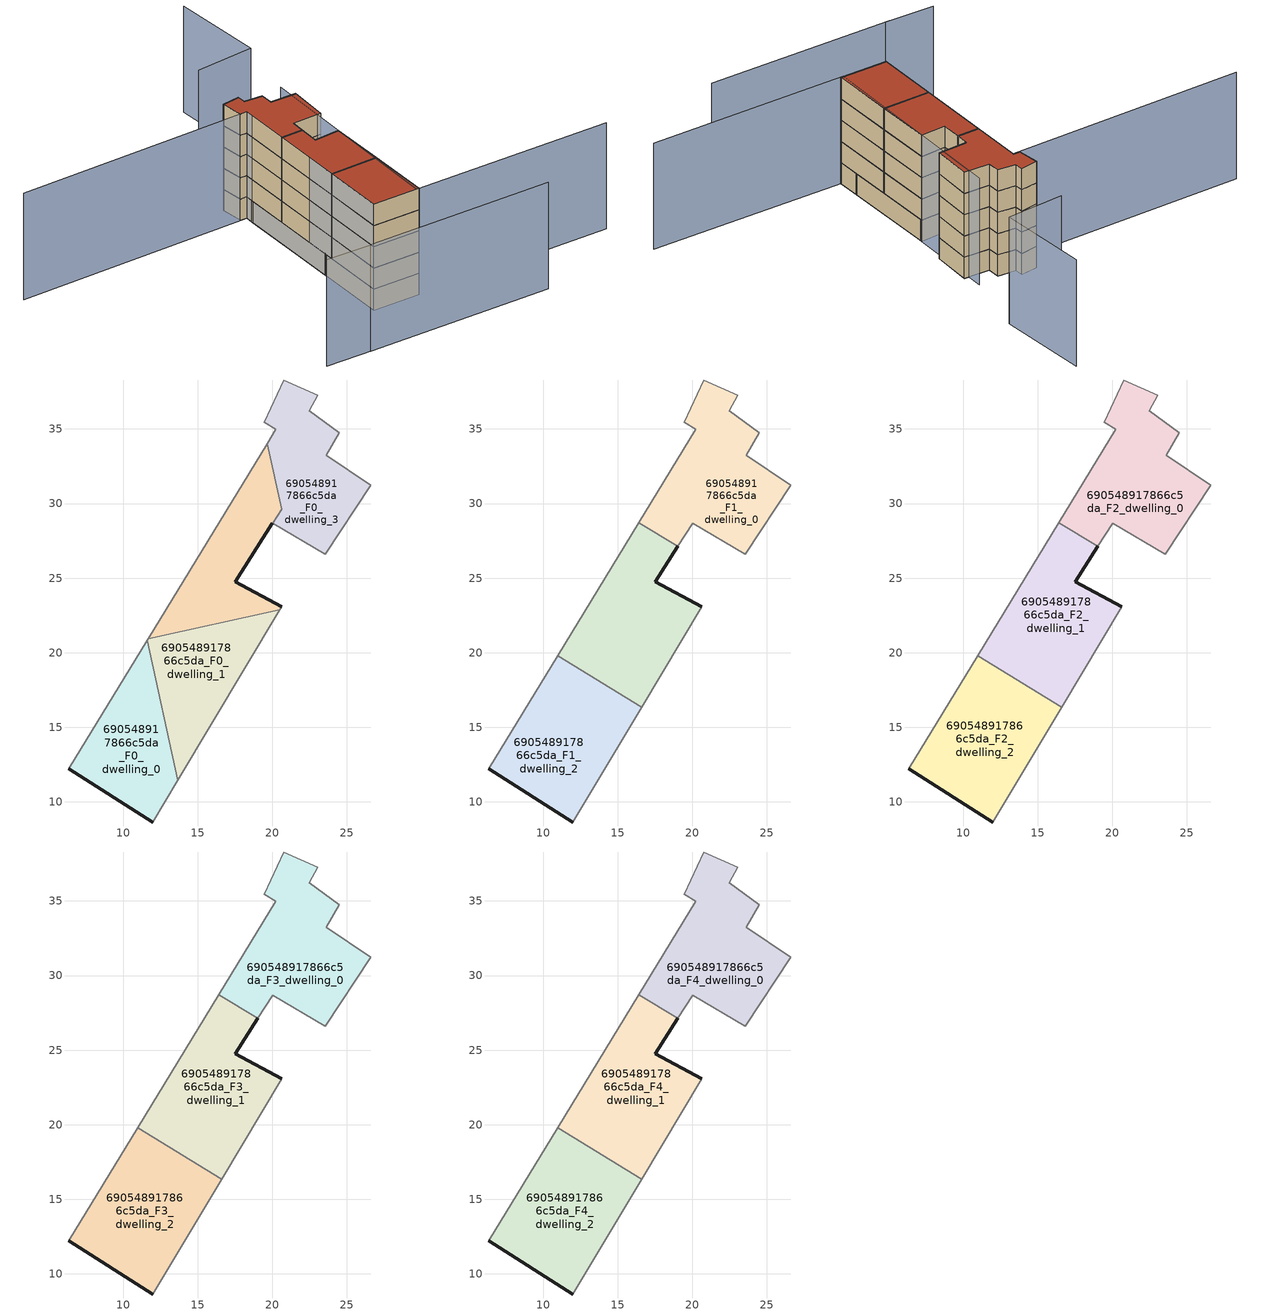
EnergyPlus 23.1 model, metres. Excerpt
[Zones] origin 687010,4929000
690548917866c5da_F0_dwelling_0
 floor ground (EU_floor_Construction): 12,8.66 13.67,11.44 11.61,20.83 6.36,12.23 z0
 wall outside (EU_wall_Construction): 12,8.66 6.36,12.23 z0:3
 wall adiabatic (EU_wall_Construction): 6.36,12.23 11.61,20.83 / 13.67,11.44 12,8.66 z0:3
 wall to 690548917866c5da_F0_dwelling_1 (EU_wall_Construction): 11.61,20.83 13.67,11.44 z0:3
690548917866c5da_F0_dwelling_1
 floor ground (EU_floor_Construction): 13.67,11.44 20.52,22.88 11.68,20.95 11.61,20.83 z0
 wall adiabatic (EU_wall_Construction): 11.61,20.83 11.68,20.95 / 20.52,22.88 13.67,11.44 z0:3
 wall to 690548917866c5da_F0_dwelling_2 (EU_wall_Construction): 11.68,20.95 20.52,22.88 z0:3
690548917866c5da_F0_dwelling_2
 floor ground (EU_floor_Construction): 20.52,22.88 20.64,23.08 17.53,24.77 20.62,29.63 19.66,34.02 11.68,20.95 z0
 wall outside (EU_wall_Construction): 20.02,28.67 17.53,24.77 20.64,23.08 z0:3
 wall adiabatic (EU_wall_Construction): 11.68,20.95 19.66,34.02 20.62,29.63 / 20.64,23.08 20.52,22.88 z0:3
 wall to 690548917866c5da_F0_dwelling_3 (EU_wall_Construction): 20.62,29.63 20.02,28.68 z0:3
690548917866c5da_F0_dwelling_3
 floor ground (EU_floor_Construction): 23.55,26.6 26.61,31.23 23.61,33.23 24.48,34.73 22.48,36.23 23.04,37.26 20.78,38.28 19.46,35.44 20.24,34.97 19.66,34.02 20.62,29.63 20.02,28.68 z0
 wall adiabatic (EU_wall_Construction): 20.62,29.63 19.66,34.02 20.24,34.97 19.46,35.44 20.78,38.28 23.04,37.26 22.48,36.23 24.48,34.73 23.61,33.23 26.61,31.23 23.55,26.6 20.02,28.68 z0:3
690548917866c5da_F1_dwelling_0
 floor to 690548917866c5da_F0_dwelling_3 (EU_floor_Construction): 23.55,26.6 26.61,31.23 23.61,33.23 24.48,34.73 22.48,36.23 23.04,37.26 20.78,38.28 19.46,35.44 20.24,34.97 19.66,34.02 20.62,29.63 20.02,28.68 z3
 floor to 690548917866c5da_F0_dwelling_2 (EU_floor_Construction): 19.03,27.13 20.62,29.63 19.66,34.02 16.42,28.71 z3
 wall adiabatic (EU_wall_Construction): 16.42,28.71 20.24,34.97 19.46,35.44 20.78,38.28 23.04,37.26 22.48,36.23 24.48,34.73 23.61,33.23 26.61,31.23 23.55,26.6 20.02,28.68 19.03,27.13 z3:6
 wall to 690548917866c5da_F1_dwelling_1 (EU_wall_Construction): 19.03,27.13 16.42,28.71 z3:6
690548917866c5da_F1_dwelling_1
 floor to 690548917866c5da_F0_dwelling_2 (EU_floor_Construction): 20.52,22.88 20.64,23.08 17.53,24.77 19.03,27.13 16.42,28.71 11.68,20.95 z3
 floor to 690548917866c5da_F0_dwelling_1 (EU_floor_Construction): 16.61,16.35 20.52,22.88 11.68,20.95 11.61,20.83 11.98,19.17 z3
 floor to 690548917866c5da_F0_dwelling_0 (EU_floor_Construction): 11.98,19.17 11.61,20.83 10.97,19.79 z3
 wall outside (EU_wall_Construction): 19.03,27.13 17.53,24.77 20.64,23.08 z3:6
 wall adiabatic (EU_wall_Construction): 20.64,23.08 16.61,16.35 / 10.97,19.79 16.42,28.71 z3:6
 wall to 690548917866c5da_F1_dwelling_2 (EU_wall_Construction): 16.61,16.35 10.97,19.79 z3:6
690548917866c5da_F1_dwelling_2
 floor to 690548917866c5da_F0_dwelling_0 (EU_floor_Construction): 12,8.66 13.67,11.44 11.98,19.17 10.97,19.79 6.36,12.23 z3
 floor to 690548917866c5da_F0_dwelling_1 (EU_floor_Construction): 13.67,11.44 16.61,16.35 11.98,19.17 z3
 wall outside (EU_wall_Construction): 12,8.66 6.36,12.23 z3:6
 wall adiabatic (EU_wall_Construction): 6.36,12.23 10.97,19.79 / 16.61,16.35 12,8.66 z3:6
690548917866c5da_F2_dwelling_0
 floor to 690548917866c5da_F1_dwelling_0 (EU_floor_Construction): 23.55,26.6 26.61,31.23 23.61,33.23 24.48,34.73 22.48,36.23 23.04,37.26 20.78,38.28 19.46,35.44 20.24,34.97 16.42,28.71 19.03,27.13 20.02,28.68 z6
 wall adiabatic (EU_wall_Construction): 16.42,28.71 20.24,34.97 19.46,35.44 20.78,38.28 23.04,37.26 22.48,36.23 24.48,34.73 23.61,33.23 26.61,31.23 23.55,26.6 20.02,28.68 19.03,27.13 z6:9
 wall to 690548917866c5da_F2_dwelling_1 (EU_wall_Construction): 19.03,27.13 16.42,28.71 z6:9
690548917866c5da_F2_dwelling_1
 floor to 690548917866c5da_F1_dwelling_1 (EU_floor_Construction): 16.61,16.35 20.64,23.08 17.53,24.77 19.03,27.13 16.42,28.71 10.97,19.79 z6
 wall outside (EU_wall_Construction): 19.03,27.13 17.53,24.77 20.64,23.08 z6:9
 wall adiabatic (EU_wall_Construction): 20.64,23.08 16.61,16.35 / 10.97,19.79 16.42,28.71 z6:9
 wall to 690548917866c5da_F2_dwelling_2 (EU_wall_Construction): 16.61,16.35 10.97,19.79 z6:9
690548917866c5da_F2_dwelling_2
 floor to 690548917866c5da_F1_dwelling_2 (EU_floor_Construction): 12,8.66 16.61,16.35 10.97,19.79 6.36,12.23 z6
 wall outside (EU_wall_Construction): 12,8.66 6.36,12.23 z6:9
 wall adiabatic (EU_wall_Construction): 6.36,12.23 10.97,19.79 / 16.61,16.35 12,8.66 z6:9
690548917866c5da_F3_dwelling_0
 floor to 690548917866c5da_F2_dwelling_0 (EU_floor_Construction): 23.55,26.6 26.61,31.23 23.61,33.23 24.48,34.73 22.48,36.23 23.04,37.26 20.78,38.28 19.46,35.44 20.24,34.97 16.42,28.71 19.03,27.13 20.02,28.68 z9
 wall adiabatic (EU_wall_Construction): 16.42,28.71 20.24,34.97 19.46,35.44 20.78,38.28 23.04,37.26 22.48,36.23 24.48,34.73 23.61,33.23 26.61,31.23 23.55,26.6 20.02,28.68 19.03,27.13 z9:12
 wall to 690548917866c5da_F3_dwelling_1 (EU_wall_Construction): 19.03,27.13 16.42,28.71 z9:12
690548917866c5da_F3_dwelling_1
 floor to 690548917866c5da_F2_dwelling_1 (EU_floor_Construction): 16.61,16.35 20.64,23.08 17.53,24.77 19.03,27.13 16.42,28.71 10.97,19.79 z9
 wall outside (EU_wall_Construction): 19.03,27.13 17.53,24.77 20.64,23.08 z9:12
 wall adiabatic (EU_wall_Construction): 20.64,23.08 16.61,16.35 / 10.97,19.79 16.42,28.71 z9:12
 wall to 690548917866c5da_F3_dwelling_2 (EU_wall_Construction): 16.61,16.35 10.97,19.79 z9:12
690548917866c5da_F3_dwelling_2
 floor to 690548917866c5da_F2_dwelling_2 (EU_floor_Construction): 12,8.66 16.61,16.35 10.97,19.79 6.36,12.23 z9
 wall outside (EU_wall_Construction): 12,8.66 6.36,12.23 z9:12
 wall adiabatic (EU_wall_Construction): 6.36,12.23 10.97,19.79 / 16.61,16.35 12,8.66 z9:12
690548917866c5da_F4_dwelling_0
 floor to 690548917866c5da_F3_dwelling_0 (EU_floor_Construction): 23.55,26.6 26.61,31.23 23.61,33.23 24.48,34.73 22.48,36.23 23.04,37.26 20.78,38.28 19.46,35.44 20.24,34.97 16.42,28.71 19.03,27.13 20.02,28.68 z12
 wall adiabatic (EU_wall_Construction): 16.42,28.71 20.24,34.97 19.46,35.44 20.78,38.28 23.04,37.26 22.48,36.23 24.48,34.73 23.61,33.23 26.61,31.23 23.55,26.6 20.02,28.68 19.03,27.13 z12:15
 wall to 690548917866c5da_F4_dwelling_1 (EU_wall_Construction): 19.03,27.13 16.42,28.71 z12:15
 roof outside (EU_roof_Construction): 23.04,37.26 22.48,36.23 24.48,34.73 23.61,33.23 26.61,31.23 23.55,26.6 20.02,28.68 19.03,27.13 16.42,28.71 20.24,34.97 19.46,35.44 20.78,38.28 z15
690548917866c5da_F4_dwelling_1
 floor to 690548917866c5da_F3_dwelling_1 (EU_floor_Construction): 16.61,16.35 20.64,23.08 17.53,24.77 19.03,27.13 16.42,28.71 10.97,19.79 z12
 wall outside (EU_wall_Construction): 19.03,27.13 17.53,24.77 20.64,23.08 z12:15
 wall adiabatic (EU_wall_Construction): 20.64,23.08 16.61,16.35 / 10.97,19.79 16.42,28.71 z12:15
 wall to 690548917866c5da_F4_dwelling_2 (EU_wall_Construction): 16.61,16.35 10.97,19.79 z12:15
 roof outside (EU_roof_Construction): 19.03,27.13 17.53,24.77 20.64,23.08 16.61,16.35 10.97,19.79 16.42,28.71 z15
690548917866c5da_F4_dwelling_2
 floor to 690548917866c5da_F3_dwelling_2 (EU_floor_Construction): 12,8.66 16.61,16.35 10.97,19.79 6.36,12.23 z12
 wall outside (EU_wall_Construction): 12,8.66 6.36,12.23 z12:15
 wall adiabatic (EU_wall_Construction): 6.36,12.23 10.97,19.79 / 16.61,16.35 12,8.66 z12:15
 roof outside (EU_roof_Construction): 16.61,16.35 12,8.66 6.36,12.23 10.97,19.79 z15
shading: -2.54,8.78 19.49,-5.12 / -7.82,12.31 -2.07,8.49 / -7.98,52.2 20.24,34.97 / 20.24,34.97 6.36,12.23 / 35.16,-6.01 11.65,8.88 / 11.65,8.88 27.21,33.45 / 40.11,51.78 34.13,40.41 / 34.13,40.41 26.99,44.17 z0:15
[Building]
EU S2 Campaign: North Axis=0; Terrain=City; Solar Distribution=FullExterior
[Site:Location]
Bologna: Latitude=44.5; Longitude=11.25; Time Zone=1; Elevation=37
[SizingPeriod:WeatherFileDays]
AnnualSizingPeriod: Begin Month=1; Begin Day of Month=1; End Month=12; End Day of Month=31; Day of Week for Start Day=Monday; Use Weather File Daylight Saving Period=No; Use Weather File Rain and Snow Indicators=No
[MATERIAL]
EU_InternalMass_Material: Roughness=MediumRough; Thickness=0.1; Conductivity=1; Density=1800; Specific Heat=900; Thermal Absorptance=0.9; Solar Absorptance=0.7; Visible Absorptance=0.7
[MATERIAL:NOMASS] Roughness=MediumRough; Thermal Absorptance=0.9; Solar Absorptance=0.7; Visible Absorptance=0.7
Name | Thermal Resistance
EU_wall_NoMass | 0.905828
EU_roof_NoMass | 0.37593
EU_floor_NoMass | 0.67114
[CONSTRUCTION]
EU_wall_Construction: EU_wall_NoMass
EU_roof_Construction: EU_roof_NoMass
EU_floor_Construction: EU_floor_NoMass
EU_InternalMass_Construction: EU_InternalMass_Material
[ZONE] Type=1; Multiplier=1; Ceiling Height=autocalculate; Floor Area=autocalculate; Part of Total Floor Area=Yes
Name | Volume
690548917866c5da_F0_dwelling_0 | 133.02
690548917866c5da_F1_dwelling_0; 690548917866c5da_F2_dwelling_0; 690548917866c5da_F3_dwelling_0; 690548917866c5da_F4_dwelling_0 | 177.379
690548917866c5da_F0_dwelling_1 | 133.019
690548917866c5da_F1_dwelling_1; 690548917866c5da_F2_dwelling_1; 690548917866c5da_F3_dwelling_1; 690548917866c5da_F4_dwelling_1 | 177.364
690548917866c5da_F0_dwelling_2 | 131.184
690548917866c5da_F1_dwelling_2; 690548917866c5da_F2_dwelling_2; 690548917866c5da_F3_dwelling_2; 690548917866c5da_F4_dwelling_2 | 177.371
690548917866c5da_F0_dwelling_3 | 134.851
[INTERNALMASS] Construction=EU_InternalMass_Construction
Name | Zone or ZoneList | Surface Area
690548917866c5da_F0_dwelling_0_EU_InternalMass | 690548917866c5da_F0_dwelling_0 | 44.3422
690548917866c5da_F0_dwelling_1_EU_InternalMass | 690548917866c5da_F0_dwelling_1 | 44.3391
690548917866c5da_F0_dwelling_2_EU_InternalMass | 690548917866c5da_F0_dwelling_2 | 43.7379
690548917866c5da_F0_dwelling_3_EU_InternalMass | 690548917866c5da_F0_dwelling_3 | 44.9507
690548917866c5da_F1_dwelling_0_EU_InternalMass | 690548917866c5da_F1_dwelling_0 | 59.1268
690548917866c5da_F1_dwelling_1_EU_InternalMass | 690548917866c5da_F1_dwelling_1 | 59.1208
690548917866c5da_F1_dwelling_2_EU_InternalMass | 690548917866c5da_F1_dwelling_2 | 59.1237
690548917866c5da_F2_dwelling_0_EU_InternalMass | 690548917866c5da_F2_dwelling_0 | 59.1268
690548917866c5da_F2_dwelling_1_EU_InternalMass | 690548917866c5da_F2_dwelling_1 | 59.1208
690548917866c5da_F2_dwelling_2_EU_InternalMass | 690548917866c5da_F2_dwelling_2 | 59.1237
690548917866c5da_F3_dwelling_0_EU_InternalMass | 690548917866c5da_F3_dwelling_0 | 59.1268
690548917866c5da_F3_dwelling_1_EU_InternalMass | 690548917866c5da_F3_dwelling_1 | 59.1208
690548917866c5da_F3_dwelling_2_EU_InternalMass | 690548917866c5da_F3_dwelling_2 | 59.1237
690548917866c5da_F4_dwelling_0_EU_InternalMass | 690548917866c5da_F4_dwelling_0 | 59.1268
690548917866c5da_F4_dwelling_1_EU_InternalMass | 690548917866c5da_F4_dwelling_1 | 59.1208
690548917866c5da_F4_dwelling_2_EU_InternalMass | 690548917866c5da_F4_dwelling_2 | 59.1237
[OTHEREQUIPMENT] Fuel Type=Electricity; Design Level Calculation Method=Watts/Area; Power per Zone Floor Area=1; Fraction Latent=0; Fraction Radiant=0; Fraction Lost=0; Carbon Dioxide Generation Rate=0; EndUse Subcategory=EU_Step8_InternalGains
Name | Zone or ZoneList or Space or SpaceList | Schedule
EU_Step8_InternalGain_690548917866c5da_F0_dwelling_0_f000 | 690548917866c5da_F0_dwelling_0 | EU_Step8_GainSchedule_690548917866c5da_F0_dwelling_0_f000
EU_Step8_InternalGain_690548917866c5da_F0_dwelling_1_f000 | 690548917866c5da_F0_dwelling_1 | EU_Step8_GainSchedule_690548917866c5da_F0_dwelling_1_f000
EU_Step8_InternalGain_690548917866c5da_F0_dwelling_2_f000 | 690548917866c5da_F0_dwelling_2 | EU_Step8_GainSchedule_690548917866c5da_F0_dwelling_2_f000
EU_Step8_InternalGain_690548917866c5da_F0_dwelling_3_f000 | 690548917866c5da_F0_dwelling_3 | EU_Step8_GainSchedule_690548917866c5da_F0_dwelling_3_f000
EU_Step8_InternalGain_690548917866c5da_F1_dwelling_0_f000 | 690548917866c5da_F1_dwelling_0 | EU_Step8_GainSchedule_690548917866c5da_F1_dwelling_0_f000
EU_Step8_InternalGain_690548917866c5da_F1_dwelling_1_f000 | 690548917866c5da_F1_dwelling_1 | EU_Step8_GainSchedule_690548917866c5da_F1_dwelling_1_f000
EU_Step8_InternalGain_690548917866c5da_F1_dwelling_2_f000 | 690548917866c5da_F1_dwelling_2 | EU_Step8_GainSchedule_690548917866c5da_F1_dwelling_2_f000
EU_Step8_InternalGain_690548917866c5da_F2_dwelling_0_f000 | 690548917866c5da_F2_dwelling_0 | EU_Step8_GainSchedule_690548917866c5da_F2_dwelling_0_f000
EU_Step8_InternalGain_690548917866c5da_F2_dwelling_1_f000 | 690548917866c5da_F2_dwelling_1 | EU_Step8_GainSchedule_690548917866c5da_F2_dwelling_1_f000
EU_Step8_InternalGain_690548917866c5da_F2_dwelling_2_f000 | 690548917866c5da_F2_dwelling_2 | EU_Step8_GainSchedule_690548917866c5da_F2_dwelling_2_f000
EU_Step8_InternalGain_690548917866c5da_F3_dwelling_0_f000 | 690548917866c5da_F3_dwelling_0 | EU_Step8_GainSchedule_690548917866c5da_F3_dwelling_0_f000
EU_Step8_InternalGain_690548917866c5da_F3_dwelling_1_f000 | 690548917866c5da_F3_dwelling_1 | EU_Step8_GainSchedule_690548917866c5da_F3_dwelling_1_f000
EU_Step8_InternalGain_690548917866c5da_F3_dwelling_2_f000 | 690548917866c5da_F3_dwelling_2 | EU_Step8_GainSchedule_690548917866c5da_F3_dwelling_2_f000
EU_Step8_InternalGain_690548917866c5da_F4_dwelling_0_f000 | 690548917866c5da_F4_dwelling_0 | EU_Step8_GainSchedule_690548917866c5da_F4_dwelling_0_f000
EU_Step8_InternalGain_690548917866c5da_F4_dwelling_1_f000 | 690548917866c5da_F4_dwelling_1 | EU_Step8_GainSchedule_690548917866c5da_F4_dwelling_1_f000
EU_Step8_InternalGain_690548917866c5da_F4_dwelling_2_f000 | 690548917866c5da_F4_dwelling_2 | EU_Step8_GainSchedule_690548917866c5da_F4_dwelling_2_f000
[ZONEVENTILATION:DESIGNFLOWRATE] Schedule=EU_AlwaysOn; Design Flow Rate Calculation Method=AirChanges/Hour; Air Changes per Hour=0.73129; Ventilation Type=Natural; Fan Pressure Rise=0; Fan Total Efficiency=1; Constant Term Coefficient=1; Temperature Term Coefficient=0; Velocity Term Coefficient=0; Velocity Squared Term Coefficient=0; Minimum Indoor Temperature=-100; Maximum Indoor Temperature=100; Delta Temperature=-100; Minimum Outdoor Temperature=-100; Maximum Outdoor Temperature=100; Maximum Wind Speed=40
Name | Zone or ZoneList or Space or SpaceList
EU_ConstantAir_690548917866c5da_F0_dwelling_0 | 690548917866c5da_F0_dwelling_0
EU_ConstantAir_690548917866c5da_F0_dwelling_1 | 690548917866c5da_F0_dwelling_1
EU_ConstantAir_690548917866c5da_F0_dwelling_2 | 690548917866c5da_F0_dwelling_2
EU_ConstantAir_690548917866c5da_F0_dwelling_3 | 690548917866c5da_F0_dwelling_3
EU_ConstantAir_690548917866c5da_F1_dwelling_0 | 690548917866c5da_F1_dwelling_0
EU_ConstantAir_690548917866c5da_F1_dwelling_1 | 690548917866c5da_F1_dwelling_1
EU_ConstantAir_690548917866c5da_F1_dwelling_2 | 690548917866c5da_F1_dwelling_2
EU_ConstantAir_690548917866c5da_F2_dwelling_0 | 690548917866c5da_F2_dwelling_0
EU_ConstantAir_690548917866c5da_F2_dwelling_1 | 690548917866c5da_F2_dwelling_1
EU_ConstantAir_690548917866c5da_F2_dwelling_2 | 690548917866c5da_F2_dwelling_2
EU_ConstantAir_690548917866c5da_F3_dwelling_0 | 690548917866c5da_F3_dwelling_0
EU_ConstantAir_690548917866c5da_F3_dwelling_1 | 690548917866c5da_F3_dwelling_1
EU_ConstantAir_690548917866c5da_F3_dwelling_2 | 690548917866c5da_F3_dwelling_2
EU_ConstantAir_690548917866c5da_F4_dwelling_0 | 690548917866c5da_F4_dwelling_0
EU_ConstantAir_690548917866c5da_F4_dwelling_1 | 690548917866c5da_F4_dwelling_1
EU_ConstantAir_690548917866c5da_F4_dwelling_2 | 690548917866c5da_F4_dwelling_2
[HVACTEMPLATE:THERMOSTAT] Constant Heating Setpoint=20; Constant Cooling Setpoint=50
EU_HeatOnly_690548917866c5da_F0_dwelling_0; EU_HeatOnly_690548917866c5da_F0_dwelling_1; EU_HeatOnly_690548917866c5da_F0_dwelling_2; EU_HeatOnly_690548917866c5da_F0_dwelling_3; EU_HeatOnly_690548917866c5da_F1_dwelling_0; EU_HeatOnly_690548917866c5da_F1_dwelling_1; EU_HeatOnly_690548917866c5da_F1_dwelling_2; EU_HeatOnly_690548917866c5da_F2_dwelling_0; EU_HeatOnly_690548917866c5da_F2_dwelling_1; EU_HeatOnly_690548917866c5da_F2_dwelling_2; EU_HeatOnly_690548917866c5da_F3_dwelling_0; EU_HeatOnly_690548917866c5da_F3_dwelling_1; EU_HeatOnly_690548917866c5da_F3_dwelling_2; EU_HeatOnly_690548917866c5da_F4_dwelling_0; EU_HeatOnly_690548917866c5da_F4_dwelling_1; EU_HeatOnly_690548917866c5da_F4_dwelling_2
[HVACTEMPLATE:ZONE:IDEALLOADSAIRSYSTEM] System Availability Schedule=EU_AlwaysOn; Maximum Heating Supply Air Temperature=50; Minimum Cooling Supply Air Temperature=13; Maximum Heating Supply Air Humidity Ratio=0.0156; Minimum Cooling Supply Air Humidity Ratio=0.0077; Heating Limit=NoLimit; Cooling Limit=NoLimit; Heating Availability Schedule=EU_AlwaysOn; Cooling Availability Schedule=EU_CoolingOff; Dehumidification Control Type=ConstantSensibleHeatRatio; Cooling Sensible Heat Ratio=0.7; Dehumidification Setpoint=60; Humidification Control Type=None; Humidification Setpoint=30; Outdoor Air Method=None; Outdoor Air Flow Rate per Person=0.00944; Outdoor Air Flow Rate per Zone Floor Area=0; Outdoor Air Flow Rate per Zone=0; Demand Controlled Ventilation Type=None; Outdoor Air Economizer Type=NoEconomizer; Heat Recovery Type=None; Sensible Heat Recovery Effectiveness=0.7; Latent Heat Recovery Effectiveness=0.65
Name | Template Thermostat
690548917866c5da_F0_dwelling_0 | EU_HeatOnly_690548917866c5da_F0_dwelling_0
690548917866c5da_F0_dwelling_1 | EU_HeatOnly_690548917866c5da_F0_dwelling_1
690548917866c5da_F0_dwelling_2 | EU_HeatOnly_690548917866c5da_F0_dwelling_2
690548917866c5da_F0_dwelling_3 | EU_HeatOnly_690548917866c5da_F0_dwelling_3
690548917866c5da_F1_dwelling_0 | EU_HeatOnly_690548917866c5da_F1_dwelling_0
690548917866c5da_F1_dwelling_1 | EU_HeatOnly_690548917866c5da_F1_dwelling_1
690548917866c5da_F1_dwelling_2 | EU_HeatOnly_690548917866c5da_F1_dwelling_2
690548917866c5da_F2_dwelling_0 | EU_HeatOnly_690548917866c5da_F2_dwelling_0
690548917866c5da_F2_dwelling_1 | EU_HeatOnly_690548917866c5da_F2_dwelling_1
690548917866c5da_F2_dwelling_2 | EU_HeatOnly_690548917866c5da_F2_dwelling_2
690548917866c5da_F3_dwelling_0 | EU_HeatOnly_690548917866c5da_F3_dwelling_0
690548917866c5da_F3_dwelling_1 | EU_HeatOnly_690548917866c5da_F3_dwelling_1
690548917866c5da_F3_dwelling_2 | EU_HeatOnly_690548917866c5da_F3_dwelling_2
690548917866c5da_F4_dwelling_0 | EU_HeatOnly_690548917866c5da_F4_dwelling_0
690548917866c5da_F4_dwelling_1 | EU_HeatOnly_690548917866c5da_F4_dwelling_1
690548917866c5da_F4_dwelling_2 | EU_HeatOnly_690548917866c5da_F4_dwelling_2
[SIZING:ZONE] Zone Cooling Design Supply Air Temperature Input Method=SupplyAirTemperature; Zone Cooling Design Supply Air Temperature=13; Zone Heating Design Supply Air Temperature Input Method=SupplyAirTemperature; Zone Heating Design Supply Air Temperature=50; Zone Cooling Design Supply Air Humidity Ratio=0.008; Zone Heating Design Supply Air Humidity Ratio=0.008; Cooling Design Air Flow Method=DesignDay; Cooling Design Air Flow Rate=0; Cooling Minimum Air Flow per Zone Floor Area=0.000762; Cooling Minimum Air Flow=0; Cooling Minimum Air Flow Fraction=0.2; Heating Design Air Flow Method=DesignDay; Heating Design Air Flow Rate=0; Heating Maximum Air Flow per Zone Floor Area=0.002032; Heating Maximum Air Flow=0.141576; Heating Maximum Air Flow Fraction=0.3; Account for Dedicated Outdoor Air System=No; Dedicated Outdoor Air System Control Strategy=NeutralSupplyAir; Dedicated Outdoor Air Low Setpoint Temperature for Design=autosize; Dedicated Outdoor Air High Setpoint Temperature for Design=autosize; Zone Load Sizing Method=Sensible Load Only No Latent Load; Zone Latent Cooling Design Supply Air Humidity Ratio Input Method=HumidityRatioDifference; Zone Cooling Design Supply Air Humidity Ratio Difference=0.005; Zone Latent Heating Design Supply Air Humidity Ratio Input Method=HumidityRatioDifference; Zone Humidification Design Supply Air Humidity Ratio Difference=0.005
690548917866c5da_F0_dwelling_0; 690548917866c5da_F0_dwelling_1; 690548917866c5da_F0_dwelling_2; 690548917866c5da_F0_dwelling_3; 690548917866c5da_F1_dwelling_0; 690548917866c5da_F1_dwelling_1; 690548917866c5da_F1_dwelling_2; 690548917866c5da_F2_dwelling_0; 690548917866c5da_F2_dwelling_1; 690548917866c5da_F2_dwelling_2; 690548917866c5da_F3_dwelling_0; 690548917866c5da_F3_dwelling_1; 690548917866c5da_F3_dwelling_2; 690548917866c5da_F4_dwelling_0; 690548917866c5da_F4_dwelling_1; 690548917866c5da_F4_dwelling_2
[SCHEDULE:CONSTANT]
Name | Hourly Value
EU_AlwaysOn | 1
EU_CoolingOff | 0
[SCHEDULE:FILE] Column Number=1; Rows to Skip at Top=0; Number of Hours of Data=8760; Column Separator=Comma; Interpolate to Timestep=No; Minutes per Item=60; Adjust Schedule for Daylight Savings=Yes
Name | File
EU_Step8_GainSchedule_690548917866c5da_F0_dwelling_0_f000 | ../../schedules/690548917866c5da/690548917866c5da_F0_dwelling_0_f000_gain.csv
EU_Step8_GainSchedule_690548917866c5da_F0_dwelling_1_f000 | ../../schedules/690548917866c5da/690548917866c5da_F0_dwelling_1_f000_gain.csv
EU_Step8_GainSchedule_690548917866c5da_F0_dwelling_2_f000 | ../../schedules/690548917866c5da/690548917866c5da_F0_dwelling_2_f000_gain.csv
EU_Step8_GainSchedule_690548917866c5da_F0_dwelling_3_f000 | ../../schedules/690548917866c5da/690548917866c5da_F0_dwelling_3_f000_gain.csv
EU_Step8_GainSchedule_690548917866c5da_F1_dwelling_0_f000 | ../../schedules/690548917866c5da/690548917866c5da_F1_dwelling_0_f000_gain.csv
EU_Step8_GainSchedule_690548917866c5da_F1_dwelling_1_f000 | ../../schedules/690548917866c5da/690548917866c5da_F1_dwelling_1_f000_gain.csv
EU_Step8_GainSchedule_690548917866c5da_F1_dwelling_2_f000 | ../../schedules/690548917866c5da/690548917866c5da_F1_dwelling_2_f000_gain.csv
EU_Step8_GainSchedule_690548917866c5da_F2_dwelling_0_f000 | ../../schedules/690548917866c5da/690548917866c5da_F2_dwelling_0_f000_gain.csv
EU_Step8_GainSchedule_690548917866c5da_F2_dwelling_1_f000 | ../../schedules/690548917866c5da/690548917866c5da_F2_dwelling_1_f000_gain.csv
EU_Step8_GainSchedule_690548917866c5da_F2_dwelling_2_f000 | ../../schedules/690548917866c5da/690548917866c5da_F2_dwelling_2_f000_gain.csv
EU_Step8_GainSchedule_690548917866c5da_F3_dwelling_0_f000 | ../../schedules/690548917866c5da/690548917866c5da_F3_dwelling_0_f000_gain.csv
EU_Step8_GainSchedule_690548917866c5da_F3_dwelling_1_f000 | ../../schedules/690548917866c5da/690548917866c5da_F3_dwelling_1_f000_gain.csv
EU_Step8_GainSchedule_690548917866c5da_F3_dwelling_2_f000 | ../../schedules/690548917866c5da/690548917866c5da_F3_dwelling_2_f000_gain.csv
EU_Step8_GainSchedule_690548917866c5da_F4_dwelling_0_f000 | ../../schedules/690548917866c5da/690548917866c5da_F4_dwelling_0_f000_gain.csv
EU_Step8_GainSchedule_690548917866c5da_F4_dwelling_1_f000 | ../../schedules/690548917866c5da/690548917866c5da_F4_dwelling_1_f000_gain.csv
EU_Step8_GainSchedule_690548917866c5da_F4_dwelling_2_f000 | ../../schedules/690548917866c5da/690548917866c5da_F4_dwelling_2_f000_gain.csv
